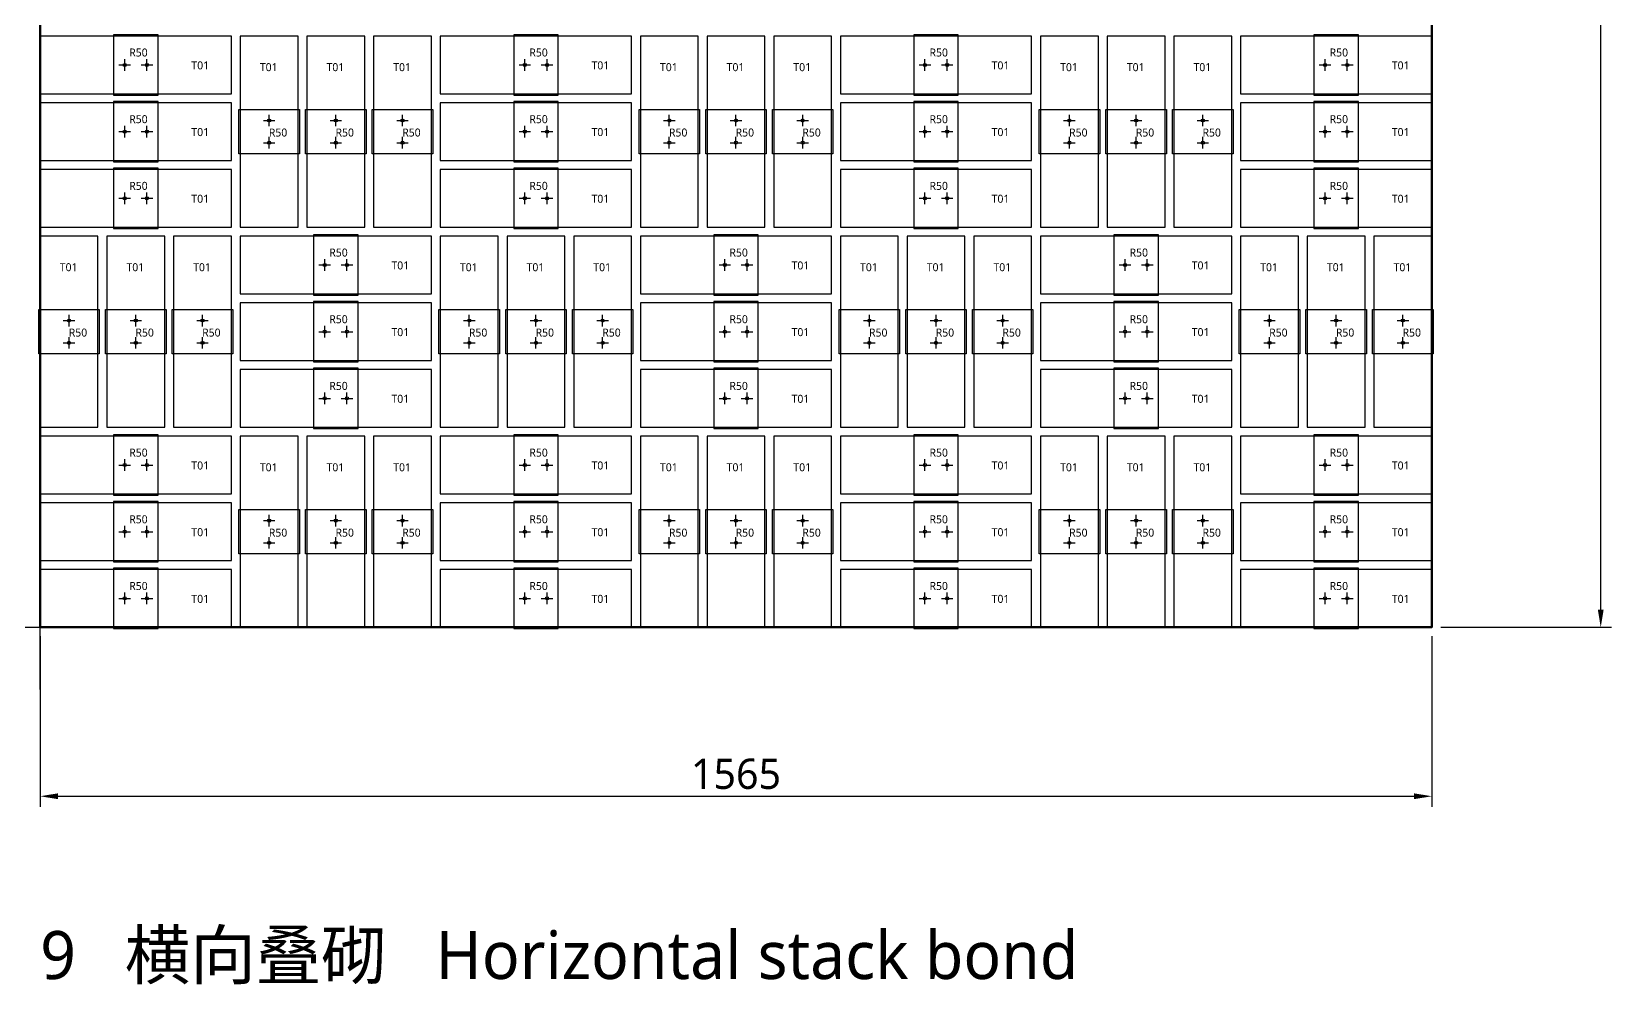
# Model space of a CAD drawing. Header units: millimetres. Extents: x -190 to 7814, y -8996 to 208.
# Drawn here: x 5135 to 6912, y -6735 to -5664 of the extents above; entities that cross this region are included whole.
import ezdxf
from ezdxf.enums import TextEntityAlignment as Align

# ---------------------------------------------------------------- set-up
doc = ezdxf.new("R2010")
doc.units = ezdxf.units.MM
for name, color, linetype in [('BOARD', 7, 'Continuous'), ('DIM', 8, 'Continuous'), ('ORIGIN', 1, 'Continuous'), ('P6_CLIP_R50', 3, 'Continuous'), ('P6_HOLE', 1, 'Continuous'), ('P6_SLIP', 7, 'Continuous'), ('P6_TXT_B', 7, 'Continuous'), ('TITLE', 7, 'Continuous')]:
    doc.layers.add(name, color=color, linetype=linetype)
doc.styles.add('CN', font='msyh.ttc')
doc.dimstyles.new('MM', dxfattribs={"dimtxt": 34, "dimasz": 20, "dimexe": 12, "dimexo": 10, "dimgap": 8, "dimtad": 1, "dimdec": 1, "dimdsep": 46, "dimtxsty": 'CN', "dimcen": 2.5, "dimazin": 3, "dimtfac": 1, "dimtmove": 0, "dimatfit": 3})

msp = doc.modelspace()

# ---------------------------------------------------------------- linework, layer by layer
at = {"layer": 'BOARD', "lineweight": 50}
msp.add_lwpolyline([(5145, -6333.5), (6710, -6333.5), (6710, -4768.5), (5145, -4768.5)], close=True, dxfattribs=at)
at = {"layer": 'ORIGIN'}
for p, q in [((5145, -6403.5), (5145, -6243.5)), ((5075, -6333.5), (5235, -6333.5))]:
    msp.add_line(p, q, dxfattribs=at)
at = {"layer": 'P6_CLIP_R50'}
for points in [[(5227.5, -5735), (5277.5, -5735), (5277.5, -5667), (5227.5, -5667)], [(5677.5, -5735), (5727.5, -5735), (5727.5, -5667), (5677.5, -5667)], [(6127.5, -5735), (6177.5, -5735), (6177.5, -5667), (6127.5, -5667)], [(6577.5, -5735), (6627.5, -5735), (6627.5, -5667), (6577.5, -5667)], [(5227.5, -5810), (5277.5, -5810), (5277.5, -5742), (5227.5, -5742)], [(5368.5, -5801), (5368.5, -5751), (5436.5, -5751), (5436.5, -5801)], [(5443.5, -5801), (5443.5, -5751), (5511.5, -5751), (5511.5, -5801)], [(5518.5, -5801), (5518.5, -5751), (5586.5, -5751), (5586.5, -5801)], [(5677.5, -5810), (5727.5, -5810), (5727.5, -5742), (5677.5, -5742)], [(5818.5, -5801), (5818.5, -5751), (5886.5, -5751), (5886.5, -5801)], [(5893.5, -5801), (5893.5, -5751), (5961.5, -5751), (5961.5, -5801)], [(5968.5, -5801), (5968.5, -5751), (6036.5, -5751), (6036.5, -5801)], [(6127.5, -5810), (6177.5, -5810), (6177.5, -5742), (6127.5, -5742)], [(6268.5, -5801), (6268.5, -5751), (6336.5, -5751), (6336.5, -5801)], [(6343.5, -5801), (6343.5, -5751), (6411.5, -5751), (6411.5, -5801)], [(6418.5, -5801), (6418.5, -5751), (6486.5, -5751), (6486.5, -5801)], [(6577.5, -5810), (6627.5, -5810), (6627.5, -5742), (6577.5, -5742)], [(5227.5, -5885), (5277.5, -5885), (5277.5, -5817), (5227.5, -5817)], [(5677.5, -5885), (5727.5, -5885), (5727.5, -5817), (5677.5, -5817)], [(6127.5, -5885), (6177.5, -5885), (6177.5, -5817), (6127.5, -5817)], [(6577.5, -5885), (6627.5, -5885), (6627.5, -5817), (6577.5, -5817)], [(5452.5, -5960), (5502.5, -5960), (5502.5, -5892), (5452.5, -5892)], [(5902.5, -5960), (5952.5, -5960), (5952.5, -5892), (5902.5, -5892)], [(6352.5, -5960), (6402.5, -5960), (6402.5, -5892), (6352.5, -5892)], [(5452.5, -6035), (5502.5, -6035), (5502.5, -5967), (5452.5, -5967)], [(5902.5, -6035), (5952.5, -6035), (5952.5, -5967), (5902.5, -5967)], [(6352.5, -6035), (6402.5, -6035), (6402.5, -5967), (6352.5, -5967)], [(5143.5, -6026), (5143.5, -5976), (5211.5, -5976), (5211.5, -6026)], [(5218.5, -6026), (5218.5, -5976), (5286.5, -5976), (5286.5, -6026)], [(5293.5, -6026), (5293.5, -5976), (5361.5, -5976), (5361.5, -6026)], [(5593.5, -6026), (5593.5, -5976), (5661.5, -5976), (5661.5, -6026)], [(5668.5, -6026), (5668.5, -5976), (5736.5, -5976), (5736.5, -6026)], [(5743.5, -6026), (5743.5, -5976), (5811.5, -5976), (5811.5, -6026)], [(6043.5, -6026), (6043.5, -5976), (6111.5, -5976), (6111.5, -6026)], [(6118.5, -6026), (6118.5, -5976), (6186.5, -5976), (6186.5, -6026)], [(6193.5, -6026), (6193.5, -5976), (6261.5, -5976), (6261.5, -6026)], [(6493.5, -6026), (6493.5, -5976), (6561.5, -5976), (6561.5, -6026)], [(6568.5, -6026), (6568.5, -5976), (6636.5, -5976), (6636.5, -6026)], [(6643.5, -6026), (6643.5, -5976), (6711.5, -5976), (6711.5, -6026)], [(5452.5, -6110), (5502.5, -6110), (5502.5, -6042), (5452.5, -6042)], [(5902.5, -6110), (5952.5, -6110), (5952.5, -6042), (5902.5, -6042)], [(6352.5, -6110), (6402.5, -6110), (6402.5, -6042), (6352.5, -6042)], [(5227.5, -6185), (5277.5, -6185), (5277.5, -6117), (5227.5, -6117)], [(5677.5, -6185), (5727.5, -6185), (5727.5, -6117), (5677.5, -6117)], [(6127.5, -6185), (6177.5, -6185), (6177.5, -6117), (6127.5, -6117)], [(6577.5, -6185), (6627.5, -6185), (6627.5, -6117), (6577.5, -6117)], [(5227.5, -6260), (5277.5, -6260), (5277.5, -6192), (5227.5, -6192)], [(5677.5, -6260), (5727.5, -6260), (5727.5, -6192), (5677.5, -6192)], [(6127.5, -6260), (6177.5, -6260), (6177.5, -6192), (6127.5, -6192)], [(6577.5, -6260), (6627.5, -6260), (6627.5, -6192), (6577.5, -6192)], [(5368.5, -6251), (5368.5, -6201), (5436.5, -6201), (5436.5, -6251)], [(5443.5, -6251), (5443.5, -6201), (5511.5, -6201), (5511.5, -6251)], [(5518.5, -6251), (5518.5, -6201), (5586.5, -6201), (5586.5, -6251)], [(5818.5, -6251), (5818.5, -6201), (5886.5, -6201), (5886.5, -6251)], [(5893.5, -6251), (5893.5, -6201), (5961.5, -6201), (5961.5, -6251)], [(5968.5, -6251), (5968.5, -6201), (6036.5, -6201), (6036.5, -6251)], [(6268.5, -6251), (6268.5, -6201), (6336.5, -6201), (6336.5, -6251)], [(6343.5, -6251), (6343.5, -6201), (6411.5, -6201), (6411.5, -6251)], [(6418.5, -6251), (6418.5, -6201), (6486.5, -6201), (6486.5, -6251)], [(5227.5, -6335), (5277.5, -6335), (5277.5, -6267), (5227.5, -6267)], [(5677.5, -6335), (5727.5, -6335), (5727.5, -6267), (5677.5, -6267)], [(6127.5, -6335), (6177.5, -6335), (6177.5, -6267), (6127.5, -6267)], [(6577.5, -6335), (6627.5, -6335), (6627.5, -6267), (6577.5, -6267)]]:
    msp.add_lwpolyline(points, close=True, dxfattribs=at)
at = {"layer": 'P6_HOLE'}
for p, q in [((5233.5, -5701), (5246.5, -5701)), ((5240, -5707.5), (5240, -5694.5)), ((5258.5, -5701), (5271.5, -5701)), ((5265, -5707.5), (5265, -5694.5)), ((5683.5, -5701), (5696.5, -5701)), ((5690, -5707.5), (5690, -5694.5)), ((5708.5, -5701), (5721.5, -5701)), ((5715, -5707.5), (5715, -5694.5)), ((6133.5, -5701), (6146.5, -5701)), ((6140, -5707.5), (6140, -5694.5)), ((6158.5, -5701), (6171.5, -5701)), ((6165, -5707.5), (6165, -5694.5)), ((6583.5, -5701), (6596.5, -5701)), ((6590, -5707.5), (6590, -5694.5)), ((6608.5, -5701), (6621.5, -5701)), ((6615, -5707.5), (6615, -5694.5)), ((5240, -5782.5), (5240, -5769.5)), ((5265, -5782.5), (5265, -5769.5)), ((5396, -5763.5), (5409, -5763.5)), ((5402.5, -5770), (5402.5, -5757)), ((5471, -5763.5), (5484, -5763.5)), ((5477.5, -5770), (5477.5, -5757)), ((5546, -5763.5), (5559, -5763.5)), ((5552.5, -5770), (5552.5, -5757)), ((5690, -5782.5), (5690, -5769.5)), ((5715, -5782.5), (5715, -5769.5)), ((5846, -5763.5), (5859, -5763.5)), ((5852.5, -5770), (5852.5, -5757)), ((5921, -5763.5), (5934, -5763.5)), ((5927.5, -5770), (5927.5, -5757)), ((5996, -5763.5), (6009, -5763.5)), ((6002.5, -5770), (6002.5, -5757)), ((6140, -5782.5), (6140, -5769.5)), ((6165, -5782.5), (6165, -5769.5)), ((6296, -5763.5), (6309, -5763.5)), ((6302.5, -5770), (6302.5, -5757)), ((6371, -5763.5), (6384, -5763.5)), ((6377.5, -5770), (6377.5, -5757)), ((6446, -5763.5), (6459, -5763.5)), ((6452.5, -5770), (6452.5, -5757)), ((6590, -5782.5), (6590, -5769.5)), ((6615, -5782.5), (6615, -5769.5)), ((5233.5, -5776), (5246.5, -5776)), ((5258.5, -5776), (5271.5, -5776)), ((5396, -5788.5), (5409, -5788.5)), ((5402.5, -5795), (5402.5, -5782)), ((5471, -5788.5), (5484, -5788.5)), ((5477.5, -5795), (5477.5, -5782)), ((5546, -5788.5), (5559, -5788.5)), ((5552.5, -5795), (5552.5, -5782)), ((5683.5, -5776), (5696.5, -5776)), ((5708.5, -5776), (5721.5, -5776)), ((5846, -5788.5), (5859, -5788.5)), ((5852.5, -5795), (5852.5, -5782)), ((5921, -5788.5), (5934, -5788.5)), ((5927.5, -5795), (5927.5, -5782)), ((5996, -5788.5), (6009, -5788.5)), ((6002.5, -5795), (6002.5, -5782)), ((6133.5, -5776), (6146.5, -5776)), ((6158.5, -5776), (6171.5, -5776)), ((6296, -5788.5), (6309, -5788.5)), ((6302.5, -5795), (6302.5, -5782)), ((6371, -5788.5), (6384, -5788.5)), ((6377.5, -5795), (6377.5, -5782)), ((6446, -5788.5), (6459, -5788.5)), ((6452.5, -5795), (6452.5, -5782)), ((6583.5, -5776), (6596.5, -5776)), ((6608.5, -5776), (6621.5, -5776)), ((5240, -5857.5), (5240, -5844.5)), ((5265, -5857.5), (5265, -5844.5)), ((5690, -5857.5), (5690, -5844.5)), ((5715, -5857.5), (5715, -5844.5)), ((6140, -5857.5), (6140, -5844.5)), ((6165, -5857.5), (6165, -5844.5)), ((6590, -5857.5), (6590, -5844.5)), ((6615, -5857.5), (6615, -5844.5)), ((5233.5, -5851), (5246.5, -5851)), ((5258.5, -5851), (5271.5, -5851)), ((5683.5, -5851), (5696.5, -5851)), ((5708.5, -5851), (5721.5, -5851)), ((6133.5, -5851), (6146.5, -5851)), ((6158.5, -5851), (6171.5, -5851)), ((6583.5, -5851), (6596.5, -5851)), ((6608.5, -5851), (6621.5, -5851)), ((5458.5, -5926), (5471.5, -5926)), ((5465, -5932.5), (5465, -5919.5)), ((5483.5, -5926), (5496.5, -5926)), ((5490, -5932.5), (5490, -5919.5)), ((5908.5, -5926), (5921.5, -5926)), ((5915, -5932.5), (5915, -5919.5)), ((5933.5, -5926), (5946.5, -5926)), ((5940, -5932.5), (5940, -5919.5)), ((6358.5, -5926), (6371.5, -5926)), ((6365, -5932.5), (6365, -5919.5)), ((6383.5, -5926), (6396.5, -5926)), ((6390, -5932.5), (6390, -5919.5)), ((5177.5, -5995), (5177.5, -5982)), ((5252.5, -5995), (5252.5, -5982)), ((5327.5, -5995), (5327.5, -5982)), ((5627.5, -5995), (5627.5, -5982)), ((5702.5, -5995), (5702.5, -5982)), ((5777.5, -5995), (5777.5, -5982)), ((6077.5, -5995), (6077.5, -5982)), ((6152.5, -5995), (6152.5, -5982)), ((6227.5, -5995), (6227.5, -5982)), ((6527.5, -5995), (6527.5, -5982)), ((6602.5, -5995), (6602.5, -5982)), ((6677.5, -5995), (6677.5, -5982)), ((5171, -5988.5), (5184, -5988.5)), ((5246, -5988.5), (5259, -5988.5)), ((5321, -5988.5), (5334, -5988.5)), ((5458.5, -6001), (5471.5, -6001)), ((5465, -6007.5), (5465, -5994.5)), ((5483.5, -6001), (5496.5, -6001)), ((5490, -6007.5), (5490, -5994.5)), ((5621, -5988.5), (5634, -5988.5)), ((5696, -5988.5), (5709, -5988.5)), ((5771, -5988.5), (5784, -5988.5)), ((5908.5, -6001), (5921.5, -6001)), ((5915, -6007.5), (5915, -5994.5)), ((5933.5, -6001), (5946.5, -6001)), ((5940, -6007.5), (5940, -5994.5)), ((6071, -5988.5), (6084, -5988.5)), ((6146, -5988.5), (6159, -5988.5)), ((6221, -5988.5), (6234, -5988.5)), ((6358.5, -6001), (6371.5, -6001)), ((6365, -6007.5), (6365, -5994.5)), ((6383.5, -6001), (6396.5, -6001)), ((6390, -6007.5), (6390, -5994.5)), ((6521, -5988.5), (6534, -5988.5)), ((6596, -5988.5), (6609, -5988.5)), ((6671, -5988.5), (6684, -5988.5)), ((5171, -6013.5), (5184, -6013.5)), ((5177.5, -6020), (5177.5, -6007)), ((5246, -6013.5), (5259, -6013.5)), ((5252.5, -6020), (5252.5, -6007)), ((5321, -6013.5), (5334, -6013.5)), ((5327.5, -6020), (5327.5, -6007)), ((5621, -6013.5), (5634, -6013.5)), ((5627.5, -6020), (5627.5, -6007)), ((5696, -6013.5), (5709, -6013.5)), ((5702.5, -6020), (5702.5, -6007)), ((5771, -6013.5), (5784, -6013.5)), ((5777.5, -6020), (5777.5, -6007)), ((6071, -6013.5), (6084, -6013.5)), ((6077.5, -6020), (6077.5, -6007)), ((6146, -6013.5), (6159, -6013.5)), ((6152.5, -6020), (6152.5, -6007)), ((6221, -6013.5), (6234, -6013.5)), ((6227.5, -6020), (6227.5, -6007)), ((6521, -6013.5), (6534, -6013.5)), ((6527.5, -6020), (6527.5, -6007)), ((6596, -6013.5), (6609, -6013.5)), ((6602.5, -6020), (6602.5, -6007)), ((6671, -6013.5), (6684, -6013.5)), ((6677.5, -6020), (6677.5, -6007)), ((5458.5, -6076), (5471.5, -6076)), ((5465, -6082.5), (5465, -6069.5)), ((5483.5, -6076), (5496.5, -6076)), ((5490, -6082.5), (5490, -6069.5)), ((5908.5, -6076), (5921.5, -6076)), ((5915, -6082.5), (5915, -6069.5)), ((5933.5, -6076), (5946.5, -6076)), ((5940, -6082.5), (5940, -6069.5)), ((6358.5, -6076), (6371.5, -6076)), ((6365, -6082.5), (6365, -6069.5)), ((6383.5, -6076), (6396.5, -6076)), ((6390, -6082.5), (6390, -6069.5)), ((5240, -6157.5), (5240, -6144.5)), ((5265, -6157.5), (5265, -6144.5)), ((5690, -6157.5), (5690, -6144.5)), ((5715, -6157.5), (5715, -6144.5)), ((6140, -6157.5), (6140, -6144.5)), ((6165, -6157.5), (6165, -6144.5)), ((6590, -6157.5), (6590, -6144.5)), ((6615, -6157.5), (6615, -6144.5)), ((5233.5, -6151), (5246.5, -6151)), ((5258.5, -6151), (5271.5, -6151)), ((5683.5, -6151), (5696.5, -6151)), ((5708.5, -6151), (5721.5, -6151)), ((6133.5, -6151), (6146.5, -6151)), ((6158.5, -6151), (6171.5, -6151)), ((6583.5, -6151), (6596.5, -6151)), ((6608.5, -6151), (6621.5, -6151)), ((5396, -6213.5), (5409, -6213.5)), ((5402.5, -6220), (5402.5, -6207)), ((5471, -6213.5), (5484, -6213.5)), ((5477.5, -6220), (5477.5, -6207)), ((5546, -6213.5), (5559, -6213.5)), ((5552.5, -6220), (5552.5, -6207)), ((5846, -6213.5), (5859, -6213.5)), ((5852.5, -6220), (5852.5, -6207)), ((5921, -6213.5), (5934, -6213.5)), ((5927.5, -6220), (5927.5, -6207)), ((5996, -6213.5), (6009, -6213.5)), ((6002.5, -6220), (6002.5, -6207)), ((6296, -6213.5), (6309, -6213.5)), ((6302.5, -6220), (6302.5, -6207)), ((6371, -6213.5), (6384, -6213.5)), ((6377.5, -6220), (6377.5, -6207)), ((6446, -6213.5), (6459, -6213.5)), ((6452.5, -6220), (6452.5, -6207)), ((5233.5, -6226), (5246.5, -6226)), ((5240, -6232.5), (5240, -6219.5)), ((5258.5, -6226), (5271.5, -6226)), ((5265, -6232.5), (5265, -6219.5)), ((5402.5, -6245), (5402.5, -6232)), ((5477.5, -6245), (5477.5, -6232)), ((5552.5, -6245), (5552.5, -6232)), ((5683.5, -6226), (5696.5, -6226)), ((5690, -6232.5), (5690, -6219.5)), ((5708.5, -6226), (5721.5, -6226)), ((5715, -6232.5), (5715, -6219.5)), ((5852.5, -6245), (5852.5, -6232)), ((5927.5, -6245), (5927.5, -6232)), ((6002.5, -6245), (6002.5, -6232)), ((6133.5, -6226), (6146.5, -6226)), ((6140, -6232.5), (6140, -6219.5)), ((6158.5, -6226), (6171.5, -6226)), ((6165, -6232.5), (6165, -6219.5)), ((6302.5, -6245), (6302.5, -6232)), ((6377.5, -6245), (6377.5, -6232)), ((6452.5, -6245), (6452.5, -6232)), ((6583.5, -6226), (6596.5, -6226)), ((6590, -6232.5), (6590, -6219.5)), ((6608.5, -6226), (6621.5, -6226)), ((6615, -6232.5), (6615, -6219.5)), ((5396, -6238.5), (5409, -6238.5)), ((5471, -6238.5), (5484, -6238.5)), ((5546, -6238.5), (5559, -6238.5)), ((5846, -6238.5), (5859, -6238.5)), ((5921, -6238.5), (5934, -6238.5)), ((5996, -6238.5), (6009, -6238.5)), ((6296, -6238.5), (6309, -6238.5)), ((6371, -6238.5), (6384, -6238.5)), ((6446, -6238.5), (6459, -6238.5)), ((5233.5, -6301), (5246.5, -6301)), ((5240, -6307.5), (5240, -6294.5)), ((5258.5, -6301), (5271.5, -6301)), ((5265, -6307.5), (5265, -6294.5)), ((5683.5, -6301), (5696.5, -6301)), ((5690, -6307.5), (5690, -6294.5)), ((5708.5, -6301), (5721.5, -6301)), ((5715, -6307.5), (5715, -6294.5)), ((6133.5, -6301), (6146.5, -6301)), ((6140, -6307.5), (6140, -6294.5)), ((6158.5, -6301), (6171.5, -6301)), ((6165, -6307.5), (6165, -6294.5)), ((6583.5, -6301), (6596.5, -6301)), ((6590, -6307.5), (6590, -6294.5)), ((6608.5, -6301), (6621.5, -6301)), ((6615, -6307.5), (6615, -6294.5))]:
    msp.add_line(p, q, dxfattribs=at)
for centre in [(5240, -5701), (5265, -5701), (5690, -5701), (5715, -5701), (6140, -5701), (6165, -5701), (6590, -5701), (6615, -5701), (5402.5, -5763.5), (5477.5, -5763.5), (5552.5, -5763.5), (5852.5, -5763.5), (5927.5, -5763.5), (6002.5, -5763.5), (6302.5, -5763.5), (6377.5, -5763.5), (6452.5, -5763.5), (5240, -5776), (5265, -5776), (5402.5, -5788.5), (5477.5, -5788.5), (5552.5, -5788.5), (5690, -5776), (5715, -5776), (5852.5, -5788.5), (5927.5, -5788.5), (6002.5, -5788.5), (6140, -5776), (6165, -5776), (6302.5, -5788.5), (6377.5, -5788.5), (6452.5, -5788.5), (6590, -5776), (6615, -5776), (5240, -5851), (5265, -5851), (5690, -5851), (5715, -5851), (6140, -5851), (6165, -5851), (6590, -5851), (6615, -5851), (5465, -5926), (5490, -5926), (5915, -5926), (5940, -5926), (6365, -5926), (6390, -5926), (5177.5, -5988.5), (5252.5, -5988.5), (5327.5, -5988.5), (5627.5, -5988.5), (5702.5, -5988.5), (5777.5, -5988.5), (6077.5, -5988.5), (6152.5, -5988.5), (6227.5, -5988.5), (6527.5, -5988.5), (6602.5, -5988.5), (6677.5, -5988.5), (5465, -6001), (5490, -6001), (5915, -6001), (5940, -6001), (6365, -6001), (6390, -6001), (5177.5, -6013.5), (5252.5, -6013.5), (5327.5, -6013.5), (5627.5, -6013.5), (5702.5, -6013.5), (5777.5, -6013.5), (6077.5, -6013.5), (6152.5, -6013.5), (6227.5, -6013.5), (6527.5, -6013.5), (6602.5, -6013.5), (6677.5, -6013.5), (5465, -6076), (5490, -6076), (5915, -6076), (5940, -6076), (6365, -6076), (6390, -6076), (5240, -6151), (5265, -6151), (5690, -6151), (5715, -6151), (6140, -6151), (6165, -6151), (6590, -6151), (6615, -6151), (5402.5, -6213.5), (5477.5, -6213.5), (5552.5, -6213.5), (5852.5, -6213.5), (5927.5, -6213.5), (6002.5, -6213.5), (6302.5, -6213.5), (6377.5, -6213.5), (6452.5, -6213.5), (5240, -6226), (5265, -6226), (5690, -6226), (5715, -6226), (6140, -6226), (6165, -6226), (6590, -6226), (6615, -6226), (5402.5, -6238.5), (5477.5, -6238.5), (5552.5, -6238.5), (5852.5, -6238.5), (5927.5, -6238.5), (6002.5, -6238.5), (6302.5, -6238.5), (6377.5, -6238.5), (6452.5, -6238.5), (5240, -6301), (5265, -6301), (5690, -6301), (5715, -6301), (6140, -6301), (6165, -6301), (6590, -6301), (6615, -6301)]:
    msp.add_circle(centre, 1.75, dxfattribs=at)
at = {"layer": 'P6_SLIP'}
for points in [[(5145, -5733.5), (5360, -5733.5), (5360, -5668.5), (5145, -5668.5)], [(5370, -5883.5), (5435, -5883.5), (5435, -5668.5), (5370, -5668.5)], [(5445, -5883.5), (5510, -5883.5), (5510, -5668.5), (5445, -5668.5)], [(5520, -5883.5), (5585, -5883.5), (5585, -5668.5), (5520, -5668.5)], [(5595, -5733.5), (5810, -5733.5), (5810, -5668.5), (5595, -5668.5)], [(5820, -5883.5), (5885, -5883.5), (5885, -5668.5), (5820, -5668.5)], [(5895, -5883.5), (5960, -5883.5), (5960, -5668.5), (5895, -5668.5)], [(5970, -5883.5), (6035, -5883.5), (6035, -5668.5), (5970, -5668.5)], [(6045, -5733.5), (6260, -5733.5), (6260, -5668.5), (6045, -5668.5)], [(6270, -5883.5), (6335, -5883.5), (6335, -5668.5), (6270, -5668.5)], [(6345, -5883.5), (6410, -5883.5), (6410, -5668.5), (6345, -5668.5)], [(6420, -5883.5), (6485, -5883.5), (6485, -5668.5), (6420, -5668.5)], [(6495, -5733.5), (6710, -5733.5), (6710, -5668.5), (6495, -5668.5)], [(5145, -5808.5), (5360, -5808.5), (5360, -5743.5), (5145, -5743.5)], [(5595, -5808.5), (5810, -5808.5), (5810, -5743.5), (5595, -5743.5)], [(6045, -5808.5), (6260, -5808.5), (6260, -5743.5), (6045, -5743.5)], [(6495, -5808.5), (6710, -5808.5), (6710, -5743.5), (6495, -5743.5)], [(5145, -5883.5), (5360, -5883.5), (5360, -5818.5), (5145, -5818.5)], [(5595, -5883.5), (5810, -5883.5), (5810, -5818.5), (5595, -5818.5)], [(6045, -5883.5), (6260, -5883.5), (6260, -5818.5), (6045, -5818.5)], [(6495, -5883.5), (6710, -5883.5), (6710, -5818.5), (6495, -5818.5)], [(5145, -6108.5), (5210, -6108.5), (5210, -5893.5), (5145, -5893.5)], [(5220, -6108.5), (5285, -6108.5), (5285, -5893.5), (5220, -5893.5)], [(5295, -6108.5), (5360, -6108.5), (5360, -5893.5), (5295, -5893.5)], [(5370, -5958.5), (5585, -5958.5), (5585, -5893.5), (5370, -5893.5)], [(5595, -6108.5), (5660, -6108.5), (5660, -5893.5), (5595, -5893.5)], [(5670, -6108.5), (5735, -6108.5), (5735, -5893.5), (5670, -5893.5)], [(5745, -6108.5), (5810, -6108.5), (5810, -5893.5), (5745, -5893.5)], [(5820, -5958.5), (6035, -5958.5), (6035, -5893.5), (5820, -5893.5)], [(6045, -6108.5), (6110, -6108.5), (6110, -5893.5), (6045, -5893.5)], [(6120, -6108.5), (6185, -6108.5), (6185, -5893.5), (6120, -5893.5)], [(6195, -6108.5), (6260, -6108.5), (6260, -5893.5), (6195, -5893.5)], [(6270, -5958.5), (6485, -5958.5), (6485, -5893.5), (6270, -5893.5)], [(6495, -6108.5), (6560, -6108.5), (6560, -5893.5), (6495, -5893.5)], [(6570, -6108.5), (6635, -6108.5), (6635, -5893.5), (6570, -5893.5)], [(6645, -6108.5), (6710, -6108.5), (6710, -5893.5), (6645, -5893.5)], [(5370, -6033.5), (5585, -6033.5), (5585, -5968.5), (5370, -5968.5)], [(5820, -6033.5), (6035, -6033.5), (6035, -5968.5), (5820, -5968.5)], [(6270, -6033.5), (6485, -6033.5), (6485, -5968.5), (6270, -5968.5)], [(5370, -6108.5), (5585, -6108.5), (5585, -6043.5), (5370, -6043.5)], [(5820, -6108.5), (6035, -6108.5), (6035, -6043.5), (5820, -6043.5)], [(6270, -6108.5), (6485, -6108.5), (6485, -6043.5), (6270, -6043.5)], [(5145, -6183.5), (5360, -6183.5), (5360, -6118.5), (5145, -6118.5)], [(5370, -6333.5), (5435, -6333.5), (5435, -6118.5), (5370, -6118.5)], [(5445, -6333.5), (5510, -6333.5), (5510, -6118.5), (5445, -6118.5)], [(5520, -6333.5), (5585, -6333.5), (5585, -6118.5), (5520, -6118.5)], [(5595, -6183.5), (5810, -6183.5), (5810, -6118.5), (5595, -6118.5)], [(5820, -6333.5), (5885, -6333.5), (5885, -6118.5), (5820, -6118.5)], [(5895, -6333.5), (5960, -6333.5), (5960, -6118.5), (5895, -6118.5)], [(5970, -6333.5), (6035, -6333.5), (6035, -6118.5), (5970, -6118.5)], [(6045, -6183.5), (6260, -6183.5), (6260, -6118.5), (6045, -6118.5)], [(6270, -6333.5), (6335, -6333.5), (6335, -6118.5), (6270, -6118.5)], [(6345, -6333.5), (6410, -6333.5), (6410, -6118.5), (6345, -6118.5)], [(6420, -6333.5), (6485, -6333.5), (6485, -6118.5), (6420, -6118.5)], [(6495, -6183.5), (6710, -6183.5), (6710, -6118.5), (6495, -6118.5)], [(5145, -6258.5), (5360, -6258.5), (5360, -6193.5), (5145, -6193.5)], [(5595, -6258.5), (5810, -6258.5), (5810, -6193.5), (5595, -6193.5)], [(6045, -6258.5), (6260, -6258.5), (6260, -6193.5), (6045, -6193.5)], [(6495, -6258.5), (6710, -6258.5), (6710, -6193.5), (6495, -6193.5)], [(5145, -6333.5), (5360, -6333.5), (5360, -6268.5), (5145, -6268.5)], [(5595, -6333.5), (5810, -6333.5), (5810, -6268.5), (5595, -6268.5)], [(6045, -6333.5), (6260, -6333.5), (6260, -6268.5), (6045, -6268.5)], [(6495, -6333.5), (6710, -6333.5), (6710, -6268.5), (6495, -6268.5)]]:
    msp.add_lwpolyline(points, close=True, dxfattribs=at)

# ---------------------------------------------------------------- texts
at = {"layer": 'P6_CLIP_R50', "style": 'CN'}
for p in [(5255.5, -5687), (5705.5, -5687), (6155.5, -5687), (6605.5, -5687), (5255.5, -5762), (5412.5, -5777), (5487.5, -5777), (5562.5, -5777), (5705.5, -5762), (5862.5, -5777), (5937.5, -5777), (6012.5, -5777), (6155.5, -5762), (6312.5, -5777), (6387.5, -5777), (6462.5, -5777), (6605.5, -5762), (5255.5, -5837), (5705.5, -5837), (6155.5, -5837), (6605.5, -5837), (5480.5, -5912), (5930.5, -5912), (6380.5, -5912), (5480.5, -5987), (5930.5, -5987), (6380.5, -5987), (5187.5, -6002), (5262.5, -6002), (5337.5, -6002), (5637.5, -6002), (5712.5, -6002), (5787.5, -6002), (6087.5, -6002), (6162.5, -6002), (6237.5, -6002), (6537.5, -6002), (6612.5, -6002), (6687.5, -6002), (5480.5, -6062), (5930.5, -6062), (6380.5, -6062), (5255.5, -6137), (5705.5, -6137), (6155.5, -6137), (6605.5, -6137), (5255.5, -6212), (5705.5, -6212), (6155.5, -6212), (6605.5, -6212), (5412.5, -6227), (5487.5, -6227), (5562.5, -6227), (5862.5, -6227), (5937.5, -6227), (6012.5, -6227), (6312.5, -6227), (6387.5, -6227), (6462.5, -6227), (5255.5, -6287), (5705.5, -6287), (6155.5, -6287), (6605.5, -6287)]:
    msp.add_text('R50', height=9, dxfattribs=at).set_placement(p, align=Align.MIDDLE_CENTER)
at = {"layer": 'P6_TXT_B', "style": 'CN'}
for p in [(5325, -5701.5), (5402, -5703.5), (5477, -5703.5), (5552, -5703.5), (5775, -5701.5), (5852, -5703.5), (5927, -5703.5), (6002, -5703.5), (6225, -5701.5), (6302, -5703.5), (6377, -5703.5), (6452, -5703.5), (6675, -5701.5), (5325, -5776.5), (5775, -5776.5), (6225, -5776.5), (6675, -5776.5), (5325, -5851.5), (5775, -5851.5), (6225, -5851.5), (6675, -5851.5), (5177, -5928.5), (5252, -5928.5), (5327, -5928.5), (5550, -5926.5), (5627, -5928.5), (5702, -5928.5), (5777, -5928.5), (6000, -5926.5), (6077, -5928.5), (6152, -5928.5), (6227, -5928.5), (6450, -5926.5), (6527, -5928.5), (6602, -5928.5), (6677, -5928.5), (5550, -6001.5), (6000, -6001.5), (6450, -6001.5), (5550, -6076.5), (6000, -6076.5), (6450, -6076.5), (5325, -6151.5), (5775, -6151.5), (6225, -6151.5), (6675, -6151.5), (5402, -6153.5), (5477, -6153.5), (5552, -6153.5), (5852, -6153.5), (5927, -6153.5), (6002, -6153.5), (6302, -6153.5), (6377, -6153.5), (6452, -6153.5), (5325, -6226.5), (5775, -6226.5), (6225, -6226.5), (6675, -6226.5), (5325, -6301.5), (5775, -6301.5), (6225, -6301.5), (6675, -6301.5)]:
    msp.add_text('T01', height=9, dxfattribs=at).set_placement(p, align=Align.MIDDLE_CENTER)
at = {"layer": 'TITLE', "style": 'CN'}
msp.add_text('9   横向叠砌   Horizontal stack bond', height=54, dxfattribs=at).set_placement((5145, -6745.28), align=Align.BOTTOM_LEFT)

# ---------------------------------------------------------------- dimensions: what is measured, and where the dimension line sits
at = {"layer": 'DIM'}
msp.add_linear_dim(base=(6900, -6333.5), p1=(6710, -6333.5), p2=(6710, -4768.5), angle=90, dimstyle='MM', dxfattribs=at).render()
msp.add_linear_dim(base=(5145, -6523.5), p1=(5145, -6333.5), p2=(6710, -6333.5), dimstyle='MM', dxfattribs=at).render()

doc.saveas('drawing.dxf')
